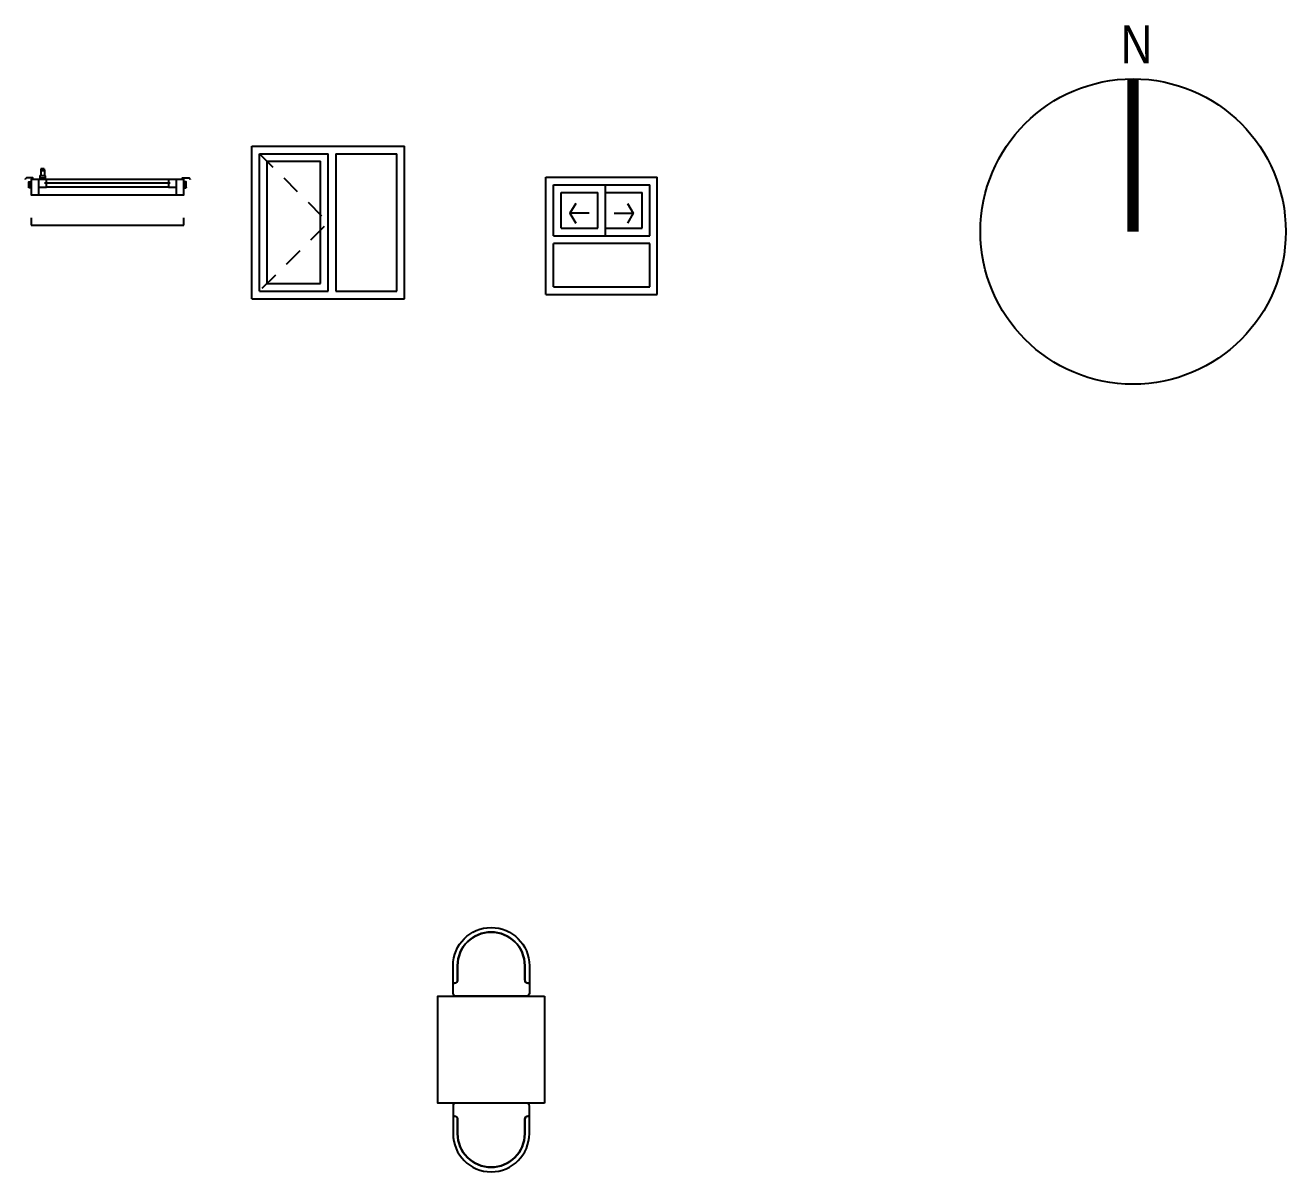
# Model space of a CAD drawing. Header units: millimetres. Extents: x 1740.2 to 1760.2, y 1806.7 to 1814.3.
# Drawn here: x 1751.9 to 1760.16, y 1806.75 to 1814.26 of the extents above; entities that cross this region are included whole.
import ezdxf

# ---------------------------------------------------------------- set-up
doc = ezdxf.new("R2010")
doc.units = ezdxf.units.MM
doc.linetypes.add('HIDDEN2', pattern=[0.1875, 0.125, -0.0625])
doc.layers.add('A-CARP', color=142, linetype='Continuous')
doc.layers.add('X-P-NRTE', color=7, linetype='Continuous')
doc.styles.add('DPS', font='ARIALN.TTF', dxfattribs={"height": 2.5})

# ---------------------------------------------------------------- blocks, each defined once
blk = doc.blocks.new('*U55')
for p, q in [((-0.9472, 0.0075), (-0.9472, 0)), ((-0.9422, 0.0225), (-0.9422, 0.0085)), ((-0.9392, 0.0255), (-0.9108, 0.0255)), ((-0.9359, 0.0692), (-0.937, 0.0551)), ((-0.937, 0.0551), (-0.937, 0.0255)), ((-0.9141, 0.0692), (-0.913, 0.0551)), ((-0.913, 0.0551), (-0.913, 0.0255)), ((-0.9078, 0.0225), (-0.9078, 0.0085)), ((-0.9028, 0.0075), (-0.9028, 0)), ((-0.1, 0), (-0.9, 0)), ((-1, -0.0552), (-1.015, -0.0152)), ((-1, -0.0152), (-1.015, -0.0552)), ((-0.1, -0.05), (-0.9, -0.05)), ((0, -0.0552), (0.015, -0.0152)), ((0, -0.0152), (0.015, -0.0552)), ((-0.95, -0.1), (-0.05, -0.1)), ((-1, -0.25), (-1, -0.3)), ((-1, -0.3), (0, -0.3)), ((0, -0.3), (0, -0.25))]:
    blk.add_line(p, q)
at = {"color": 0}
blk.add_line((-0.0882, -0.025), (-0.9118, -0.025), dxfattribs=at)
at = {"color": 0, "flags": 128}
for points in [[(-0.9886, 0), (-0.9886, 0.01), (-1.031, 0.01), (-1.0386, 0.0024), (-1.0386, 0)], [(-0.0075, 0), (-0.0075, 0.01), (0.0349, 0.01), (0.0425, 0.0024), (0.0425, 0)]]:
    blk.add_lwpolyline(points, dxfattribs=at)
at = {"color": 0}
for points in [[(-0.95, -0.1), (-0.95, 0), (-1, 0), (-1, -0.1)], [(-0.05, 0), (-0.05, -0.1), (0, -0.1), (0, 0)], [(-1.015, -0.0552), (-1.015, -0.0152), (-1, -0.0152), (-1, -0.0552)], [(0.015, -0.0552), (0.015, -0.0152), (0, -0.0152), (0, -0.0552)]]:
    blk.add_lwpolyline(points, close=True, dxfattribs=at)
for points in [[(-0.95, -0.05), (-0.9, -0.05), (-0.9, 0), (-0.95, 0)], [(-0.05, 0), (-0.1, 0), (-0.1, -0.05), (-0.05, -0.05)]]:
    blk.add_lwpolyline(points, dxfattribs=at)
for centre, radius, start, end in [((-0.925, -0.0947), 0.1045, 77.74059, 102.25941), ((-0.925, 0.0224), 0.0348, 69.81999, 110.18001), ((-0.925, 0.0361), 0.0348, 71.80599, 108.19401)]:
    blk.add_arc(centre, radius, start, end)
for points, weights in [([(-0.9392, 0.0255), (-0.9422, 0.0255), (-0.9422, 0.0225)], [1, 0.707106622265, 1]), ([(-0.9108, 0.0255), (-0.9078, 0.0255), (-0.9078, 0.0225)], [1, 0.70710664322, 1])]:
    blk.add_rational_spline(points, weights, degree=2)
blk = doc.blocks.new('*U58')
at = {"color": 0}
for p, q in [((-0.5, 0), (-0.5, 1)), ((-0.5, 1), (0.5, 1)), ((0.5, 0), (0.5, 1)), ((-0.5, 0), (0.5, 0))]:
    blk.add_line(p, q, dxfattribs=at)
for p, q in [((-0.45, 0.05), (-0.45, 0.95)), ((-0.45, 0.95), (0, 0.95)), ((0, 0.05), (0, 0.95)), ((0.05, 0.95), (0.45, 0.95)), ((0.05, 0.95), (0.05, 0.05)), ((0.45, 0.05), (0.45, 0.95)), ((-0.4, 0.1), (-0.4, 0.9)), ((-0.4, 0.9), (-0.05, 0.9)), ((-0.05, 0.1), (-0.05, 0.9)), ((-0.4, 0.1), (-0.05, 0.1)), ((-0.45, 0.05), (0, 0.05)), ((0.05, 0.05), (0.45, 0.05))]:
    blk.add_line(p, q)
at = {"color": 0, "linetype": 'HIDDEN2', "flags": 128}
blk.add_lwpolyline([(-0.45, 0.95), (0, 0.5), (-0.45, 0.05)], dxfattribs=at)
blk = doc.blocks.new('*U62')
at = {"color": 0}
for p, q in [((-0.3647, 0), (-0.3647, 0.7692)), ((-0.3647, 0.7692), (0.3647, 0.7692)), ((0.3647, 0), (0.3647, 0.7692)), ((-0.3647, 0), (0.3647, 0))]:
    blk.add_line(p, q, dxfattribs=at)
for p, q in [((-0.3147, 0.7192), (0.3147, 0.7192)), ((-0.3147, 0.3846), (-0.3147, 0.7192)), ((-0.2647, 0.6692), (-0.025, 0.6692)), ((-0.2647, 0.4346), (-0.2647, 0.6692)), ((-0.025, 0.4346), (-0.025, 0.6692)), ((0.025, 0.3846), (0.025, 0.7192)), ((0.025, 0.6692), (0.2647, 0.6692)), ((0.2647, 0.4346), (0.2647, 0.6692)), ((0.3147, 0.3846), (0.3147, 0.7192)), ((-0.2647, 0.4346), (-0.025, 0.4346)), ((0.025, 0.4346), (0.2647, 0.4346)), ((-0.3147, 0.3846), (0.3147, 0.3846)), ((-0.3147, 0.05), (-0.3147, 0.3346)), ((0.3147, 0.3346), (-0.3147, 0.3346)), ((0.3147, 0.05), (0.3147, 0.3346)), ((-0.3147, 0.05), (0.3147, 0.05))]:
    blk.add_line(p, q)
at = {"color": 0, "flags": 128}
for points in [[(-0.1699, 0.5975), (-0.2074, 0.5326), (-0.1699, 0.4676)], [(0.1699, 0.5975), (0.2074, 0.5326), (0.1699, 0.4676)]]:
    blk.add_lwpolyline(points, dxfattribs=at)
at = {"flags": 128}
for points in [[(-0.0824, 0.5326), (-0.2074, 0.5326)], [(0.0824, 0.5326), (0.2074, 0.5326)]]:
    blk.add_lwpolyline(points, dxfattribs=at)
blk = doc.blocks.new('*U67')
at = {"color": 251, "true_color": 0x4d4d4d, "const_width": 0.75}
blk.add_lwpolyline([(0, 0), (0, 10)], dxfattribs=at)
at = {"color": 251, "true_color": 0x4d4d4d}
blk.add_circle((0, 0), 10, dxfattribs=at)
at = {"color": 251, "true_color": 0x4d4d4d, "insert": (-1.356, 13.514), "char_height": 2.5, "width": 2.71281, "attachment_point": 1, "style": 'DPS'}
blk.add_mtext('\\pi0.54894;N', dxfattribs=at)
blk = doc.blocks.new('*U70')
at = {"flags": 128}
for points in [[(-0.23, 0.35, -0.414214), (-0.25, 0.37), (-0.25, 0.55, -1), (0.25, 0.55), (0.25, 0.37, -0.414214), (0.23, 0.35)], [(0.22, 0.4564, 0.414214), (0.24, 0.4364), (0.25, 0.4364), (0.24, 0.4364, -0.414214), (0.22, 0.4564), (0.22, 0.55, 1), (-0.22, 0.55), (-0.22, 0.4564, -0.414214), (-0.24, 0.4364), (-0.25, 0.4364), (-0.24, 0.4364, 0.414214), (-0.22, 0.4564), (-0.22, 0.55, -1), (0.22, 0.55)], [(-0.23, -0.35, 0.414214), (-0.25, -0.37), (-0.25, -0.55, 1), (0.25, -0.55), (0.25, -0.37, 0.414214), (0.23, -0.35)], [(0.22, -0.4564, -0.414214), (0.24, -0.4364), (0.25, -0.4364), (0.24, -0.4364, 0.414214), (0.22, -0.4564), (0.22, -0.55, -1), (-0.22, -0.55), (-0.22, -0.4564, 0.414214), (-0.24, -0.4364), (-0.25, -0.4364), (-0.24, -0.4364, -0.414214), (-0.22, -0.4564), (-0.22, -0.55, 1), (0.22, -0.55)]]:
    blk.add_lwpolyline(points, format="xyb", close=True, dxfattribs=at)
for points in [[(0.35, -0.35), (-0.35, -0.35), (-0.35, 0.35), (0.35, 0.35)], [(0.35, 0.35), (0.35, -0.35)]]:
    blk.add_lwpolyline(points, dxfattribs=at)

msp = doc.modelspace()

# ---------------------------------------------------------------- block references
msp.add_blockref('*U70', (1754.9542, 1807.5514))
at = {"layer": 'A-CARP', "extrusion": (0, 0, -1), "xscale": -1, "zscale": -1}
for name, p in [('*U58', (-1753.8866, 1812.4696)), ('*U62', (-1755.6776, 1812.4969))]:
    msp.add_blockref(name, p, dxfattribs=at)
at = {"layer": 'A-CARP', "color": 8}
msp.add_blockref('*U55', (1752.9409, 1813.2505), dxfattribs=at)
at = {"layer": 'X-P-NRTE', "xscale": 0.1, "yscale": 0.1, "zscale": 0.1}
msp.add_blockref('*U67', (1759.1585, 1812.9097), dxfattribs=at)

doc.saveas('drawing.dxf')
